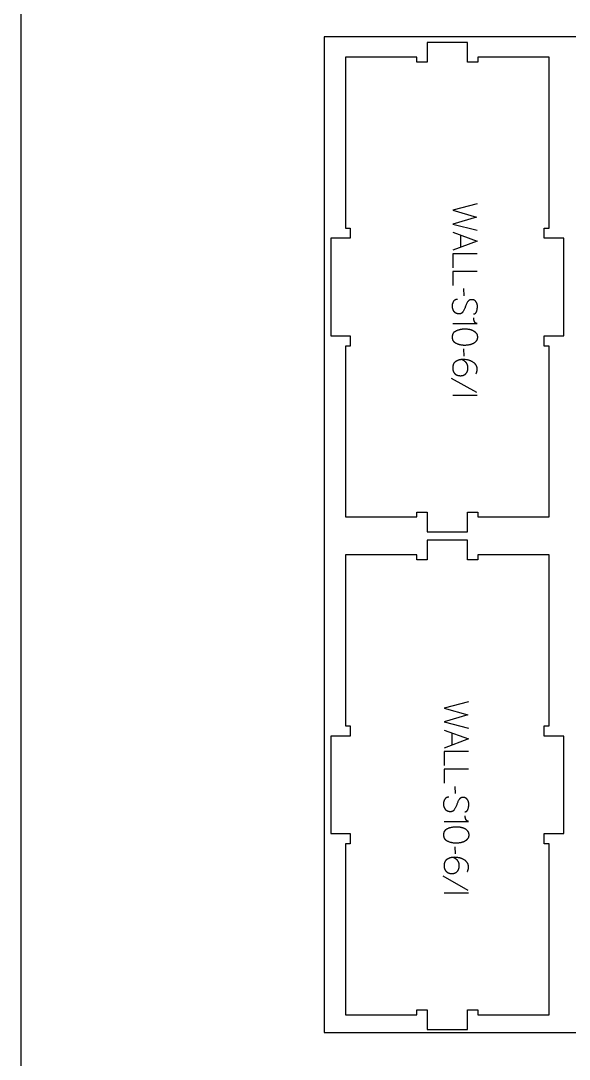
# Model space of a CAD drawing. Extents: x -4335 to -1151, y -10461 to -4867.
# Drawn here: x -4335 to -3663, y -6824 to -5552 of the extents above; entities that cross this region are included whole.
import ezdxf

# ---------------------------------------------------------------- set-up
doc = ezdxf.new("R2010")
doc.units = 0
for name, color, linetype in [('0_SHEET_SPRUCEPLY_2440X122', 1, 'CONTINUOUS'), ('1_ANYTOOL_1MMDEEP_LABELS_S', 2, 'CONTINUOUS'), ('4_ANYTOOL_CUTTHROUGH_OUTSI', 5, 'CONTINUOUS'), ('DONOTCUT', 18, 'CONTINUOUS')]:
    doc.layers.add(name, color=color, linetype=linetype)

msp = doc.modelspace()

# ---------------------------------------------------------------- linework, layer by layer
at = {"layer": '0_SHEET_SPRUCEPLY_2440X122'}
msp.add_lwpolyline([(-3962.9, -5571.2), (-3962.9, -6791.2), (-1522.9, -6791.2), (-1522.9, -5571.2)], close=True, dxfattribs=at)
at = {"layer": '1_ANYTOOL_1MMDEEP_LABELS_S'}
for points in [[(-3775.5, -5776.1), (-3805.5, -5783.8), (-3776.4, -5792.3), (-3805.5, -5800.8), (-3775.5, -5808.3)], [(-3805.5, -5810.8), (-3775.5, -5821.7), (-3805.5, -5832.8)], [(-3796, -5814.3), (-3796, -5829.2)], [(-3775.5, -5837.1), (-3805.5, -5837.1), (-3805.5, -5854.2)], [(-3775.5, -5858.9), (-3805.5, -5858.9), (-3805.5, -5876)], [(-3791.6, -5888.6), (-3791.7, -5879.8)], [(-3780.1, -5910.9), (-3779.9, -5910.9), (-3779.8, -5910.9), (-3779.7, -5910.8), (-3779.6, -5910.8), (-3779.6, -5910.8), (-3779.5, -5910.8), (-3779.4, -5910.8), (-3779.3, -5910.8), (-3779.2, -5910.8), (-3779.1, -5910.8), (-3779, -5910.7), (-3779, -5910.7), (-3778.9, -5910.7), (-3778.8, -5910.7), (-3778.7, -5910.7), (-3778.6, -5910.6), (-3778.6, -5910.6), (-3778.5, -5910.6), (-3778.4, -5910.5), (-3778.3, -5910.5), (-3778.3, -5910.5), (-3778.2, -5910.4), (-3778.1, -5910.4), (-3778, -5910.4), (-3778, -5910.3), (-3777.9, -5910.3), (-3777.8, -5910.2), (-3777.8, -5910.2), (-3777.7, -5910.1), (-3777.6, -5910.1), (-3777.6, -5910), (-3777.5, -5910), (-3777.5, -5909.9), (-3777.4, -5909.9), (-3777.3, -5909.8), (-3777.3, -5909.8), (-3777.2, -5909.7), (-3777.2, -5909.6), (-3777.1, -5909.6), (-3777.1, -5909.5), (-3777, -5909.4), (-3777, -5909.4), (-3776.9, -5909.3), (-3776.9, -5909.2), (-3776.8, -5909.2), (-3776.8, -5909.1), (-3776.7, -5909), (-3776.7, -5908.9), (-3776.6, -5908.9), (-3776.6, -5908.8), (-3776.5, -5908.7), (-3776.5, -5908.5), (-3776.4, -5908.4), (-3776.3, -5908.2), (-3776.2, -5908), (-3776.2, -5907.8), (-3776.1, -5907.6), (-3775.9, -5906.8), (-3775.7, -5906), (-3775.5, -5905.2), (-3775.4, -5904.4), (-3775.4, -5904), (-3775.3, -5903.7), (-3775.3, -5903.3), (-3775.2, -5902.9), (-3775.2, -5902.6), (-3775.2, -5902.2), (-3775.2, -5901.8), (-3775.2, -5901.5), (-3775.2, -5901.3), (-3775.2, -5901.1), (-3775.2, -5900.9), (-3775.2, -5900.7), (-3775.2, -5900.5), (-3775.2, -5900.3), (-3775.3, -5900.1), (-3775.3, -5900), (-3775.3, -5899.8), (-3775.4, -5899.6), (-3775.4, -5899.4), (-3775.4, -5899.2), (-3775.5, -5899), (-3775.5, -5898.9), (-3775.6, -5898.7), (-3775.6, -5898.5), (-3775.7, -5898.3), (-3775.8, -5898.2), (-3775.8, -5898), (-3775.9, -5897.8), (-3776, -5897.6), (-3776, -5897.5), (-3776.1, -5897.3), (-3776.2, -5897.1), (-3776.3, -5897), (-3776.4, -5896.8), (-3776.5, -5896.7), (-3776.6, -5896.5), (-3776.7, -5896.3), (-3776.8, -5896.2), (-3776.9, -5896), (-3777, -5895.9), (-3777.1, -5895.7), (-3777.2, -5895.6), (-3777.4, -5895.4), (-3777.5, -5895.3), (-3777.6, -5895.1), (-3777.7, -5895), (-3777.9, -5894.9), (-3778, -5894.8), (-3778.1, -5894.7), (-3778.3, -5894.6), (-3778.4, -5894.4), (-3778.6, -5894.3), (-3778.7, -5894.3), (-3778.9, -5894.2), (-3779, -5894.1), (-3779.2, -5894), (-3779.4, -5893.9), (-3779.5, -5893.9), (-3779.7, -5893.8), (-3779.9, -5893.7), (-3780.1, -5893.7), (-3780.2, -5893.6), (-3780.4, -5893.6), (-3780.6, -5893.5), (-3780.8, -5893.5), (-3781, -5893.5), (-3781.2, -5893.4), (-3781.4, -5893.4), (-3781.6, -5893.4), (-3781.8, -5893.4), (-3782, -5893.4), (-3782.2, -5893.4), (-3782.4, -5893.4), (-3782.6, -5893.4), (-3782.8, -5893.4), (-3783, -5893.4), (-3783.2, -5893.4), (-3783.4, -5893.5), (-3783.6, -5893.5), (-3783.8, -5893.6), (-3784, -5893.6), (-3784.2, -5893.7), (-3784.4, -5893.7), (-3784.5, -5893.8), (-3784.6, -5893.8), (-3784.7, -5893.8), (-3784.8, -5893.9), (-3784.9, -5893.9), (-3785, -5894), (-3785, -5894), (-3785.1, -5894), (-3785.2, -5894.1), (-3785.3, -5894.1), (-3785.4, -5894.2), (-3785.4, -5894.2), (-3785.5, -5894.3), (-3785.6, -5894.3), (-3785.7, -5894.4), (-3785.7, -5894.4), (-3785.8, -5894.5), (-3785.9, -5894.5), (-3785.9, -5894.6), (-3786, -5894.7), (-3786.1, -5894.7), (-3786.2, -5894.8), (-3786.2, -5894.8), (-3786.3, -5894.9), (-3786.3, -5895), (-3786.5, -5895.1), (-3786.6, -5895.2), (-3786.7, -5895.4), (-3786.8, -5895.5), (-3786.9, -5895.7), (-3787.1, -5895.9), (-3787.2, -5896), (-3787.3, -5896.2), (-3787.7, -5896.9), (-3788, -5897.7), (-3788.4, -5898.4), (-3788.8, -5899.2), (-3789.1, -5899.9), (-3789.4, -5900.7), (-3789.8, -5901.5), (-3790.1, -5902.4), (-3790.4, -5903.2), (-3790.7, -5904), (-3791.1, -5904.8), (-3791.4, -5905.6), (-3791.8, -5906.3), (-3792.2, -5907), (-3792.6, -5907.7), (-3793, -5908.4), (-3793.1, -5908.6), (-3793.2, -5908.7), (-3793.3, -5908.9), (-3793.4, -5909), (-3793.5, -5909), (-3793.5, -5909.1), (-3793.6, -5909.2), (-3793.7, -5909.3), (-3793.7, -5909.3), (-3793.8, -5909.4), (-3793.8, -5909.5), (-3793.9, -5909.5), (-3794, -5909.6), (-3794.1, -5909.6), (-3794.1, -5909.7), (-3794.2, -5909.8), (-3794.3, -5909.8), (-3794.3, -5909.9), (-3794.4, -5909.9), (-3794.5, -5910), (-3794.6, -5910), (-3794.6, -5910.1), (-3794.7, -5910.1), (-3794.8, -5910.2), (-3794.9, -5910.2), (-3795, -5910.2), (-3795.1, -5910.3), (-3795.1, -5910.3), (-3795.2, -5910.4), (-3795.3, -5910.4), (-3795.4, -5910.4), (-3795.5, -5910.5), (-3795.6, -5910.5), (-3795.7, -5910.5), (-3795.7, -5910.6), (-3795.8, -5910.6), (-3795.9, -5910.6), (-3796.1, -5910.7), (-3796.3, -5910.7), (-3796.5, -5910.7), (-3796.7, -5910.8), (-3796.9, -5910.8), (-3797.1, -5910.8), (-3797.3, -5910.8), (-3797.5, -5910.8), (-3797.8, -5910.8), (-3798, -5910.8), (-3798.2, -5910.8), (-3798.4, -5910.8), (-3798.7, -5910.8), (-3798.9, -5910.8), (-3799.1, -5910.7), (-3799.3, -5910.7), (-3799.6, -5910.7), (-3799.8, -5910.6), (-3800, -5910.6), (-3800.2, -5910.5), (-3800.4, -5910.4), (-3800.6, -5910.4), (-3800.8, -5910.3), (-3801, -5910.2), (-3801.2, -5910.2), (-3801.3, -5910.1), (-3801.5, -5910), (-3801.7, -5909.9), (-3801.9, -5909.8), (-3802, -5909.7), (-3802.2, -5909.6), (-3802.4, -5909.4), (-3802.5, -5909.3), (-3802.7, -5909.2), (-3802.8, -5909.1), (-3803, -5908.9), (-3803.1, -5908.8), (-3803.2, -5908.6), (-3803.4, -5908.5), (-3803.5, -5908.3), (-3803.6, -5908.2), (-3803.8, -5908), (-3803.9, -5907.8), (-3804, -5907.6), (-3804.2, -5907.3), (-3804.4, -5906.9), (-3804.6, -5906.6), (-3804.8, -5906.2), (-3805, -5905.8), (-3805.1, -5905.4), (-3805.2, -5905.2), (-3805.2, -5905), (-3805.3, -5904.9), (-3805.4, -5904.7), (-3805.4, -5904.5), (-3805.5, -5904.3), (-3805.5, -5904.1), (-3805.6, -5903.9), (-3805.6, -5903.7), (-3805.7, -5903.5), (-3805.7, -5903.3), (-3805.7, -5903.1), (-3805.8, -5902.9), (-3805.8, -5902.7), (-3805.8, -5902.3), (-3805.8, -5901.9), (-3805.9, -5901.5), (-3805.9, -5901), (-3805.8, -5900.6), (-3805.8, -5900.2), (-3805.8, -5899.8), (-3805.7, -5899.4), (-3805.7, -5899), (-3805.6, -5898.7), (-3805.5, -5898.3), (-3805.4, -5897.9), (-3805.3, -5897.5), (-3805.1, -5897.2), (-3805, -5896.8), (-3804.9, -5896.4), (-3804.7, -5896.1), (-3804.5, -5895.7), (-3804.3, -5895.4), (-3804.2, -5895.2), (-3804.1, -5895.1), (-3804, -5894.9), (-3803.9, -5894.7), (-3803.8, -5894.6), (-3803.7, -5894.5), (-3803.6, -5894.3), (-3803.4, -5894.2), (-3803.3, -5894.1), (-3803.2, -5893.9), (-3803, -5893.8), (-3802.9, -5893.7), (-3802.8, -5893.7), (-3802.8, -5893.6), (-3802.7, -5893.6), (-3802.6, -5893.5), (-3802.6, -5893.5), (-3802.5, -5893.4), (-3802.4, -5893.4), (-3802.4, -5893.3), (-3802.3, -5893.3), (-3802.2, -5893.2), (-3802.1, -5893.2), (-3802.1, -5893.2), (-3802, -5893.1), (-3801.9, -5893.1), (-3801.8, -5893.1), (-3801.7, -5893), (-3801.7, -5893), (-3801.6, -5893), (-3801.5, -5892.9), (-3801.4, -5892.9), (-3801.3, -5892.9), (-3801.1, -5892.8), (-3800.9, -5892.8), (-3800.7, -5892.7), (-3800.6, -5892.7), (-3800.4, -5892.7), (-3800.2, -5892.7), (-3800, -5892.7), (-3799.8, -5892.6), (-3799.6, -5892.6)], [(-3805.5, -5922.7), (-3775.5, -5922.7), (-3775.6, -5922.7), (-3775.8, -5922.7), (-3775.9, -5922.7), (-3776.1, -5922.6), (-3776.2, -5922.6), (-3776.3, -5922.5), (-3776.5, -5922.5), (-3776.6, -5922.5), (-3776.7, -5922.4), (-3776.9, -5922.3), (-3776.9, -5922.3), (-3777, -5922.3), (-3777, -5922.3), (-3777.1, -5922.2), (-3777.2, -5922.2), (-3777.2, -5922.2), (-3777.3, -5922.1), (-3777.3, -5922.1), (-3777.4, -5922), (-3777.4, -5922), (-3777.5, -5922), (-3777.5, -5921.9), (-3777.6, -5921.9), (-3777.7, -5921.8), (-3777.7, -5921.8), (-3777.8, -5921.8), (-3777.8, -5921.7), (-3777.9, -5921.7), (-3777.9, -5921.6), (-3778, -5921.6), (-3778, -5921.5), (-3778, -5921.5), (-3778.1, -5921.4), (-3778.2, -5921.3), (-3778.3, -5921.1), (-3778.4, -5921), (-3778.5, -5920.9), (-3778.5, -5920.8), (-3778.6, -5920.7), (-3778.7, -5920.5), (-3778.8, -5920.4), (-3778.8, -5920.3), (-3778.9, -5920.1), (-3779, -5919.8), (-3779.1, -5919.5), (-3779.2, -5919.3), (-3779.3, -5919), (-3779.4, -5918.7), (-3779.5, -5918.4), (-3779.5, -5918.1), (-3779.6, -5917.9), (-3779.7, -5917.6), (-3779.7, -5917.3), (-3779.8, -5917.1), (-3779.8, -5916.8), (-3779.8, -5916.5), (-3779.8, -5916.3), (-3779.8, -5916), (-3779.8, -5915.7)], [(-3791.6, -5962.5), (-3791.7, -5953.7)], [(-3777, -5984.3), (-3776.8, -5984), (-3776.6, -5983.6), (-3776.5, -5983.3), (-3776.3, -5983), (-3776.2, -5982.6), (-3776.1, -5982.3), (-3776, -5981.9), (-3775.9, -5981.6), (-3775.8, -5981.2), (-3775.7, -5980.9), (-3775.7, -5980.5), (-3775.6, -5980.2), (-3775.6, -5979.8), (-3775.5, -5979.5), (-3775.5, -5979.1), (-3775.5, -5978.7), (-3775.5, -5978.4), (-3775.5, -5978.1), (-3775.6, -5977.8), (-3775.6, -5977.5), (-3775.6, -5977.2), (-3775.7, -5976.9), (-3775.7, -5976.6), (-3775.8, -5976.3), (-3775.8, -5976), (-3775.9, -5975.8), (-3776, -5975.5), (-3776.1, -5975.2), (-3776.2, -5974.9), (-3776.3, -5974.7), (-3776.4, -5974.4), (-3776.6, -5974.2), (-3776.7, -5973.9), (-3776.8, -5973.7), (-3777, -5973.4), (-3777.1, -5973.2), (-3777.3, -5973), (-3777.5, -5972.7), (-3777.7, -5972.5), (-3777.8, -5972.3), (-3778, -5972.1), (-3778.2, -5971.8), (-3778.5, -5971.6), (-3778.7, -5971.4), (-3778.9, -5971.2), (-3779.2, -5971), (-3779.4, -5970.8), (-3779.7, -5970.6), (-3780.2, -5970.3), (-3780.7, -5969.9), (-3781.2, -5969.6), (-3781.8, -5969.3), (-3782.3, -5969), (-3782.8, -5968.7), (-3783.4, -5968.5), (-3783.9, -5968.3), (-3784.5, -5968.1), (-3785, -5967.9), (-3785.6, -5967.7), (-3786.2, -5967.5), (-3786.7, -5967.4), (-3787.3, -5967.3), (-3787.9, -5967.2), (-3788.5, -5967.1), (-3790.3, -5966.9), (-3790.5, -5966.9), (-3790.8, -5966.8), (-3791.2, -5966.8), (-3791.5, -5966.8), (-3792.3, -5966.8), (-3793.1, -5966.7), (-3793.7, -5966.8), (-3794.3, -5966.8), (-3794.9, -5966.8), (-3795.4, -5966.9), (-3796, -5967), (-3796.6, -5967.1), (-3796.8, -5967.1), (-3797.1, -5967.2), (-3797.4, -5967.3), (-3797.7, -5967.3), (-3797.9, -5967.4), (-3798.2, -5967.5), (-3798.5, -5967.6), (-3798.7, -5967.7), (-3799, -5967.8), (-3799.3, -5967.9), (-3799.5, -5968), (-3799.8, -5968.1), (-3800, -5968.2), (-3800.3, -5968.3), (-3800.5, -5968.4), (-3800.8, -5968.6), (-3801, -5968.7), (-3801.2, -5968.8), (-3801.5, -5969), (-3801.7, -5969.1), (-3802, -5969.3), (-3802.2, -5969.4), (-3802.4, -5969.6), (-3802.6, -5969.8), (-3802.7, -5969.9), (-3802.8, -5969.9), (-3802.9, -5970), (-3803, -5970.1), (-3803.1, -5970.2), (-3803.2, -5970.3), (-3803.3, -5970.4), (-3803.4, -5970.5), (-3803.5, -5970.6), (-3803.6, -5970.7), (-3803.6, -5970.8), (-3803.7, -5970.9), (-3803.8, -5971), (-3803.9, -5971.1), (-3804, -5971.2), (-3804, -5971.4), (-3804.1, -5971.5), (-3804.2, -5971.6), (-3804.2, -5971.7), (-3804.3, -5971.8), (-3804.4, -5972), (-3804.6, -5972.3), (-3804.7, -5972.5), (-3804.8, -5972.8), (-3804.9, -5973.1), (-3805, -5973.3), (-3805.1, -5973.6), (-3805.1, -5973.9), (-3805.2, -5974.2), (-3805.3, -5974.5), (-3805.3, -5974.8), (-3805.4, -5975.1), (-3805.4, -5975.4), (-3805.5, -5975.7), (-3805.5, -5976), (-3805.5, -5976.4), (-3805.5, -5976.7), (-3805.5, -5977), (-3805.5, -5977.3), (-3805.5, -5977.6), (-3805.5, -5977.8), (-3805.5, -5978.1), (-3805.5, -5978.4), (-3805.4, -5978.6), (-3805.4, -5978.9), (-3805.4, -5979.1), (-3805.3, -5979.4), (-3805.3, -5979.6), (-3805.2, -5979.8), (-3805.1, -5980.1), (-3805.1, -5980.3), (-3805, -5980.5), (-3804.9, -5980.7), (-3804.9, -5981), (-3804.8, -5981.2), (-3804.7, -5981.4), (-3804.6, -5981.6), (-3804.5, -5981.8), (-3804.4, -5982), (-3804.3, -5982.2), (-3804.2, -5982.4), (-3804, -5982.6), (-3803.9, -5982.8), (-3803.8, -5983), (-3803.7, -5983.1), (-3803.5, -5983.3), (-3803.4, -5983.5), (-3803.2, -5983.7), (-3803.1, -5983.8), (-3802.9, -5984), (-3802.7, -5984.2), (-3802.6, -5984.3), (-3802.4, -5984.5), (-3802.2, -5984.6), (-3802, -5984.7), (-3801.9, -5984.9), (-3801.7, -5985), (-3801.5, -5985.1), (-3801.3, -5985.3), (-3801.1, -5985.4), (-3800.9, -5985.5), (-3800.7, -5985.6), (-3800.5, -5985.7), (-3800.3, -5985.8), (-3800.1, -5985.9), (-3799.9, -5985.9), (-3799.7, -5986), (-3799.4, -5986.1), (-3799.2, -5986.2), (-3799, -5986.2), (-3798.8, -5986.3), (-3798.5, -5986.3), (-3798.3, -5986.4), (-3798, -5986.4), (-3797.8, -5986.5), (-3797.6, -5986.5), (-3797.3, -5986.5), (-3797, -5986.5), (-3796.8, -5986.6), (-3796.5, -5986.6), (-3796.3, -5986.6), (-3796, -5986.6), (-3795.7, -5986.6), (-3795.5, -5986.6), (-3795.2, -5986.6), (-3794.9, -5986.5), (-3794.7, -5986.5), (-3794.4, -5986.5), (-3794.2, -5986.5), (-3793.9, -5986.4), (-3793.7, -5986.4), (-3793.5, -5986.3), (-3793.2, -5986.3), (-3793, -5986.2), (-3792.8, -5986.2), (-3792.6, -5986.1), (-3792.3, -5986), (-3792.1, -5985.9), (-3791.9, -5985.8), (-3791.7, -5985.7), (-3791.5, -5985.7), (-3791.3, -5985.6), (-3791.1, -5985.4), (-3790.9, -5985.3), (-3790.7, -5985.2), (-3790.6, -5985.1), (-3790.4, -5985), (-3790.2, -5984.8), (-3790, -5984.7), (-3789.9, -5984.6), (-3789.7, -5984.4), (-3789.5, -5984.3), (-3789.4, -5984.1), (-3789.2, -5983.9), (-3789.1, -5983.8), (-3788.9, -5983.6), (-3788.8, -5983.4), (-3788.7, -5983.2), (-3788.5, -5983.1), (-3788.4, -5982.9), (-3788.3, -5982.7), (-3788.2, -5982.5), (-3788.1, -5982.3), (-3788, -5982.1), (-3787.9, -5981.9), (-3787.8, -5981.7), (-3787.7, -5981.5), (-3787.6, -5981.3), (-3787.5, -5981.1), (-3787.4, -5980.9), (-3787.4, -5980.6), (-3787.3, -5980.4), (-3787.2, -5980.2), (-3787.2, -5980), (-3787.1, -5979.7), (-3787.1, -5979.5), (-3787, -5979.3), (-3787, -5979), (-3786.9, -5978.8), (-3786.9, -5978.5), (-3786.9, -5978.3), (-3786.9, -5978), (-3786.9, -5977.8), (-3786.8, -5977.5), (-3786.8, -5977.3), (-3786.8, -5977), (-3786.8, -5976.5), (-3786.9, -5976.1), (-3786.9, -5975.8), (-3786.9, -5975.6), (-3786.9, -5975.4), (-3787, -5975.2), (-3787, -5975), (-3787, -5974.7), (-3787.1, -5974.5), (-3787.1, -5974.3), (-3787.1, -5974.1), (-3787.2, -5973.9), (-3787.3, -5973.7), (-3787.3, -5973.5), (-3787.4, -5973.3), (-3787.4, -5973.2), (-3787.5, -5973), (-3787.6, -5972.8), (-3787.7, -5972.6), (-3787.7, -5972.4), (-3787.8, -5972.2), (-3787.9, -5972.1), (-3788, -5971.9), (-3788.1, -5971.7), (-3788.2, -5971.6), (-3788.3, -5971.4), (-3788.4, -5971.3), (-3788.5, -5971.1), (-3788.6, -5970.9), (-3788.8, -5970.8), (-3788.9, -5970.6), (-3789, -5970.5), (-3789.1, -5970.4), (-3789.3, -5970.2), (-3789.5, -5969.9), (-3789.8, -5969.7), (-3790.1, -5969.4), (-3790.4, -5969.1), (-3790.8, -5968.9), (-3791.1, -5968.6), (-3791.5, -5968.4), (-3791.8, -5968.1), (-3792.2, -5967.9), (-3792.6, -5967.7), (-3793, -5967.4), (-3793.4, -5967.2), (-3793.9, -5967), (-3794.3, -5966.8)], [(-3776, -6007.2), (-3806.8, -5990)], [(-3775.5, -6010.7), (-3805.5, -6010.7)], [(-3786.1, -6386.1), (-3816.1, -6393.8), (-3787, -6402.3), (-3816.1, -6410.8), (-3786.1, -6418.3)], [(-3816.1, -6420.8), (-3786.1, -6431.7), (-3816.1, -6442.8)], [(-3806.5, -6424.3), (-3806.5, -6439.2)], [(-3786.1, -6447.1), (-3816.1, -6447.1), (-3816.1, -6464.2)], [(-3786.1, -6468.9), (-3816.1, -6468.9), (-3816.1, -6486)], [(-3802.2, -6498.6), (-3802.3, -6489.8)], [(-3790.7, -6520.9), (-3790.5, -6520.9), (-3790.4, -6520.9), (-3790.3, -6520.8), (-3790.2, -6520.8), (-3790.1, -6520.8), (-3790, -6520.8), (-3790, -6520.8), (-3789.9, -6520.8), (-3789.8, -6520.8), (-3789.7, -6520.8), (-3789.6, -6520.7), (-3789.5, -6520.7), (-3789.5, -6520.7), (-3789.4, -6520.7), (-3789.3, -6520.7), (-3789.2, -6520.6), (-3789.1, -6520.6), (-3789.1, -6520.6), (-3789, -6520.5), (-3788.9, -6520.5), (-3788.8, -6520.5), (-3788.8, -6520.4), (-3788.7, -6520.4), (-3788.6, -6520.4), (-3788.6, -6520.3), (-3788.5, -6520.3), (-3788.4, -6520.2), (-3788.4, -6520.2), (-3788.3, -6520.1), (-3788.2, -6520.1), (-3788.2, -6520), (-3788.1, -6520), (-3788, -6519.9), (-3788, -6519.9), (-3787.9, -6519.8), (-3787.9, -6519.8), (-3787.8, -6519.7), (-3787.8, -6519.6), (-3787.7, -6519.6), (-3787.6, -6519.5), (-3787.6, -6519.4), (-3787.5, -6519.4), (-3787.5, -6519.3), (-3787.4, -6519.2), (-3787.4, -6519.2), (-3787.3, -6519.1), (-3787.3, -6519), (-3787.3, -6518.9), (-3787.2, -6518.9), (-3787.2, -6518.8), (-3787.1, -6518.7), (-3787, -6518.5), (-3787, -6518.4), (-3786.9, -6518.2), (-3786.8, -6518), (-3786.8, -6517.8), (-3786.7, -6517.6), (-3786.5, -6516.8), (-3786.3, -6516), (-3786.1, -6515.2), (-3786, -6514.4), (-3785.9, -6514), (-3785.9, -6513.7), (-3785.8, -6513.3), (-3785.8, -6512.9), (-3785.8, -6512.6), (-3785.8, -6512.2), (-3785.8, -6511.8), (-3785.8, -6511.5), (-3785.8, -6511.3), (-3785.8, -6511.1), (-3785.8, -6510.9), (-3785.8, -6510.7), (-3785.8, -6510.5), (-3785.8, -6510.3), (-3785.8, -6510.1), (-3785.9, -6510), (-3785.9, -6509.8), (-3785.9, -6509.6), (-3786, -6509.4), (-3786, -6509.2), (-3786.1, -6509), (-3786.1, -6508.9), (-3786.2, -6508.7), (-3786.2, -6508.5), (-3786.3, -6508.3), (-3786.3, -6508.2), (-3786.4, -6508), (-3786.5, -6507.8), (-3786.5, -6507.6), (-3786.6, -6507.5), (-3786.7, -6507.3), (-3786.8, -6507.1), (-3786.9, -6507), (-3787, -6506.8), (-3787.1, -6506.7), (-3787.1, -6506.5), (-3787.3, -6506.3), (-3787.4, -6506.2), (-3787.5, -6506), (-3787.6, -6505.9), (-3787.7, -6505.7), (-3787.8, -6505.6), (-3787.9, -6505.4), (-3788.1, -6505.3), (-3788.2, -6505.1), (-3788.3, -6505), (-3788.4, -6504.9), (-3788.6, -6504.8), (-3788.7, -6504.7), (-3788.9, -6504.6), (-3789, -6504.4), (-3789.2, -6504.3), (-3789.3, -6504.3), (-3789.5, -6504.2), (-3789.6, -6504.1), (-3789.8, -6504), (-3790, -6503.9), (-3790.1, -6503.9), (-3790.3, -6503.8), (-3790.5, -6503.7), (-3790.6, -6503.7), (-3790.8, -6503.6), (-3791, -6503.6), (-3791.2, -6503.5), (-3791.4, -6503.5), (-3791.6, -6503.5), (-3791.8, -6503.4), (-3792, -6503.4), (-3792.2, -6503.4), (-3792.4, -6503.4), (-3792.6, -6503.4), (-3792.8, -6503.4), (-3793, -6503.4), (-3793.2, -6503.4), (-3793.4, -6503.4), (-3793.6, -6503.4), (-3793.8, -6503.4), (-3794, -6503.5), (-3794.2, -6503.5), (-3794.4, -6503.6), (-3794.6, -6503.6), (-3794.8, -6503.7), (-3794.9, -6503.7), (-3795.1, -6503.8), (-3795.2, -6503.8), (-3795.3, -6503.8), (-3795.4, -6503.9), (-3795.5, -6503.9), (-3795.5, -6504), (-3795.6, -6504), (-3795.7, -6504), (-3795.8, -6504.1), (-3795.9, -6504.1), (-3795.9, -6504.2), (-3796, -6504.2), (-3796.1, -6504.3), (-3796.2, -6504.3), (-3796.2, -6504.4), (-3796.3, -6504.4), (-3796.4, -6504.5), (-3796.5, -6504.5), (-3796.5, -6504.6), (-3796.6, -6504.7), (-3796.7, -6504.7), (-3796.7, -6504.8), (-3796.8, -6504.8), (-3796.9, -6504.9), (-3796.9, -6505), (-3797.1, -6505.1), (-3797.2, -6505.2), (-3797.3, -6505.4), (-3797.4, -6505.5), (-3797.5, -6505.7), (-3797.6, -6505.9), (-3797.7, -6506), (-3797.8, -6506.2), (-3798.2, -6506.9), (-3798.6, -6507.7), (-3799, -6508.4), (-3799.3, -6509.2), (-3799.7, -6509.9), (-3800, -6510.7), (-3800.3, -6511.5), (-3800.6, -6512.4), (-3801, -6513.2), (-3801.3, -6514), (-3801.6, -6514.8), (-3802, -6515.6), (-3802.4, -6516.3), (-3802.8, -6517), (-3803.2, -6517.7), (-3803.6, -6518.4), (-3803.7, -6518.6), (-3803.8, -6518.7), (-3803.9, -6518.9), (-3804, -6519), (-3804, -6519), (-3804.1, -6519.1), (-3804.2, -6519.2), (-3804.2, -6519.3), (-3804.3, -6519.3), (-3804.4, -6519.4), (-3804.4, -6519.5), (-3804.5, -6519.5), (-3804.6, -6519.6), (-3804.6, -6519.6), (-3804.7, -6519.7), (-3804.8, -6519.8), (-3804.9, -6519.8), (-3804.9, -6519.9), (-3805, -6519.9), (-3805.1, -6520), (-3805.2, -6520), (-3805.2, -6520.1), (-3805.3, -6520.1), (-3805.4, -6520.2), (-3805.5, -6520.2), (-3805.6, -6520.2), (-3805.6, -6520.3), (-3805.7, -6520.3), (-3805.8, -6520.4), (-3805.9, -6520.4), (-3806, -6520.4), (-3806.1, -6520.5), (-3806.1, -6520.5), (-3806.2, -6520.5), (-3806.3, -6520.6), (-3806.4, -6520.6), (-3806.5, -6520.6), (-3806.7, -6520.7), (-3806.9, -6520.7), (-3807.1, -6520.7), (-3807.3, -6520.8), (-3807.5, -6520.8), (-3807.7, -6520.8), (-3807.9, -6520.8), (-3808.1, -6520.8), (-3808.3, -6520.8), (-3808.6, -6520.8), (-3808.8, -6520.8), (-3809, -6520.8), (-3809.3, -6520.8), (-3809.5, -6520.8), (-3809.7, -6520.7), (-3809.9, -6520.7), (-3810.1, -6520.7), (-3810.4, -6520.6), (-3810.6, -6520.6), (-3810.8, -6520.5), (-3811, -6520.4), (-3811.2, -6520.4), (-3811.4, -6520.3), (-3811.6, -6520.2), (-3811.7, -6520.2), (-3811.9, -6520.1), (-3812.1, -6520), (-3812.3, -6519.9), (-3812.4, -6519.8), (-3812.6, -6519.7), (-3812.8, -6519.6), (-3812.9, -6519.4), (-3813.1, -6519.3), (-3813.3, -6519.2), (-3813.4, -6519.1), (-3813.5, -6518.9), (-3813.7, -6518.8), (-3813.8, -6518.6), (-3814, -6518.5), (-3814.1, -6518.3), (-3814.2, -6518.2), (-3814.3, -6518), (-3814.5, -6517.8), (-3814.6, -6517.6), (-3814.8, -6517.3), (-3815, -6516.9), (-3815.2, -6516.6), (-3815.4, -6516.2), (-3815.5, -6515.8), (-3815.7, -6515.4), (-3815.8, -6515.2), (-3815.8, -6515), (-3815.9, -6514.9), (-3816, -6514.7), (-3816, -6514.5), (-3816.1, -6514.3), (-3816.1, -6514.1), (-3816.2, -6513.9), (-3816.2, -6513.7), (-3816.2, -6513.5), (-3816.3, -6513.3), (-3816.3, -6513.1), (-3816.3, -6512.9), (-3816.4, -6512.7), (-3816.4, -6512.3), (-3816.4, -6511.9), (-3816.4, -6511.5), (-3816.4, -6511), (-3816.4, -6510.6), (-3816.4, -6510.2), (-3816.4, -6509.8), (-3816.3, -6509.4), (-3816.2, -6509), (-3816.2, -6508.7), (-3816.1, -6508.3), (-3816, -6507.9), (-3815.9, -6507.5), (-3815.7, -6507.2), (-3815.6, -6506.8), (-3815.4, -6506.4), (-3815.3, -6506.1), (-3815.1, -6505.7), (-3814.9, -6505.4), (-3814.8, -6505.2), (-3814.7, -6505.1), (-3814.6, -6504.9), (-3814.5, -6504.7), (-3814.4, -6504.6), (-3814.2, -6504.5), (-3814.1, -6504.3), (-3814, -6504.2), (-3813.9, -6504.1), (-3813.8, -6503.9), (-3813.6, -6503.8), (-3813.5, -6503.7), (-3813.4, -6503.7), (-3813.4, -6503.6), (-3813.3, -6503.6), (-3813.2, -6503.5), (-3813.2, -6503.5), (-3813.1, -6503.4), (-3813, -6503.4), (-3812.9, -6503.3), (-3812.9, -6503.3), (-3812.8, -6503.2), (-3812.7, -6503.2), (-3812.6, -6503.2), (-3812.6, -6503.1), (-3812.5, -6503.1), (-3812.4, -6503.1), (-3812.3, -6503), (-3812.2, -6503), (-3812.2, -6503), (-3812.1, -6502.9), (-3812, -6502.9), (-3811.8, -6502.9), (-3811.7, -6502.8), (-3811.5, -6502.8), (-3811.3, -6502.7), (-3811.2, -6502.7), (-3811, -6502.7), (-3810.8, -6502.7), (-3810.6, -6502.7), (-3810.4, -6502.6), (-3810.2, -6502.6)], [(-3816.1, -6532.7), (-3786.1, -6532.7), (-3786.2, -6532.7), (-3786.4, -6532.7), (-3786.5, -6532.7), (-3786.6, -6532.6), (-3786.8, -6532.6), (-3786.9, -6532.5), (-3787.1, -6532.5), (-3787.2, -6532.5), (-3787.3, -6532.4), (-3787.4, -6532.3), (-3787.5, -6532.3), (-3787.6, -6532.3), (-3787.6, -6532.3), (-3787.7, -6532.2), (-3787.7, -6532.2), (-3787.8, -6532.2), (-3787.9, -6532.1), (-3787.9, -6532.1), (-3788, -6532), (-3788, -6532), (-3788.1, -6532), (-3788.1, -6531.9), (-3788.2, -6531.9), (-3788.2, -6531.8), (-3788.3, -6531.8), (-3788.3, -6531.8), (-3788.4, -6531.7), (-3788.4, -6531.7), (-3788.5, -6531.6), (-3788.5, -6531.6), (-3788.6, -6531.5), (-3788.6, -6531.5), (-3788.7, -6531.4), (-3788.8, -6531.3), (-3788.9, -6531.1), (-3789, -6531), (-3789, -6530.9), (-3789.1, -6530.8), (-3789.2, -6530.7), (-3789.3, -6530.5), (-3789.3, -6530.4), (-3789.4, -6530.3), (-3789.5, -6530.1), (-3789.6, -6529.8), (-3789.7, -6529.5), (-3789.8, -6529.3), (-3789.9, -6529), (-3790, -6528.7), (-3790, -6528.4), (-3790.1, -6528.1), (-3790.2, -6527.9), (-3790.2, -6527.6), (-3790.3, -6527.3), (-3790.3, -6527.1), (-3790.4, -6526.8), (-3790.4, -6526.5), (-3790.4, -6526.3), (-3790.4, -6526), (-3790.4, -6525.7)], [(-3802.2, -6572.5), (-3802.3, -6563.7)], [(-3787.6, -6594.3), (-3787.4, -6594), (-3787.2, -6593.6), (-3787.1, -6593.3), (-3786.9, -6593), (-3786.8, -6592.6), (-3786.7, -6592.3), (-3786.6, -6591.9), (-3786.5, -6591.6), (-3786.4, -6591.2), (-3786.3, -6590.9), (-3786.2, -6590.5), (-3786.2, -6590.2), (-3786.1, -6589.8), (-3786.1, -6589.5), (-3786.1, -6589.1), (-3786.1, -6588.7), (-3786.1, -6588.4), (-3786.1, -6588.1), (-3786.1, -6587.8), (-3786.2, -6587.5), (-3786.2, -6587.2), (-3786.2, -6586.9), (-3786.3, -6586.6), (-3786.4, -6586.3), (-3786.4, -6586), (-3786.5, -6585.8), (-3786.6, -6585.5), (-3786.7, -6585.2), (-3786.8, -6584.9), (-3786.9, -6584.7), (-3787, -6584.4), (-3787.1, -6584.2), (-3787.3, -6583.9), (-3787.4, -6583.7), (-3787.6, -6583.4), (-3787.7, -6583.2), (-3787.9, -6583), (-3788.1, -6582.7), (-3788.2, -6582.5), (-3788.4, -6582.3), (-3788.6, -6582.1), (-3788.8, -6581.8), (-3789, -6581.6), (-3789.3, -6581.4), (-3789.5, -6581.2), (-3789.7, -6581), (-3790, -6580.8), (-3790.2, -6580.6), (-3790.8, -6580.3), (-3791.3, -6579.9), (-3791.8, -6579.6), (-3792.3, -6579.3), (-3792.9, -6579), (-3793.4, -6578.7), (-3794, -6578.5), (-3794.5, -6578.3), (-3795.1, -6578.1), (-3795.6, -6577.9), (-3796.2, -6577.7), (-3796.7, -6577.5), (-3797.3, -6577.4), (-3797.9, -6577.3), (-3798.5, -6577.2), (-3799, -6577.1), (-3800.8, -6576.9), (-3801.1, -6576.9), (-3801.4, -6576.8), (-3801.7, -6576.8), (-3802.1, -6576.8), (-3802.8, -6576.8), (-3803.7, -6576.7), (-3804.3, -6576.8), (-3804.9, -6576.8), (-3805.4, -6576.8), (-3806, -6576.9), (-3806.6, -6577), (-3807.2, -6577.1), (-3807.4, -6577.1), (-3807.7, -6577.2), (-3808, -6577.3), (-3808.2, -6577.3), (-3808.5, -6577.4), (-3808.8, -6577.5), (-3809, -6577.6), (-3809.3, -6577.7), (-3809.6, -6577.8), (-3809.8, -6577.9), (-3810.1, -6578), (-3810.3, -6578.1), (-3810.6, -6578.2), (-3810.8, -6578.3), (-3811.1, -6578.4), (-3811.3, -6578.6), (-3811.6, -6578.7), (-3811.8, -6578.8), (-3812.1, -6579), (-3812.3, -6579.1), (-3812.5, -6579.3), (-3812.8, -6579.4), (-3813, -6579.6), (-3813.2, -6579.8), (-3813.3, -6579.9), (-3813.4, -6579.9), (-3813.5, -6580), (-3813.6, -6580.1), (-3813.7, -6580.2), (-3813.8, -6580.3), (-3813.9, -6580.4), (-3814, -6580.5), (-3814.1, -6580.6), (-3814.1, -6580.7), (-3814.2, -6580.8), (-3814.3, -6580.9), (-3814.4, -6581), (-3814.5, -6581.1), (-3814.5, -6581.2), (-3814.6, -6581.4), (-3814.7, -6581.5), (-3814.8, -6581.6), (-3814.8, -6581.7), (-3814.9, -6581.8), (-3815, -6582), (-3815.1, -6582.3), (-3815.3, -6582.5), (-3815.4, -6582.8), (-3815.5, -6583.1), (-3815.6, -6583.3), (-3815.6, -6583.6), (-3815.7, -6583.9), (-3815.8, -6584.2), (-3815.9, -6584.5), (-3815.9, -6584.8), (-3816, -6585.1), (-3816, -6585.4), (-3816, -6585.7), (-3816.1, -6586), (-3816.1, -6586.4), (-3816.1, -6586.7), (-3816.1, -6587), (-3816.1, -6587.3), (-3816.1, -6587.6), (-3816.1, -6587.8), (-3816.1, -6588.1), (-3816, -6588.4), (-3816, -6588.6), (-3816, -6588.9), (-3815.9, -6589.1), (-3815.9, -6589.4), (-3815.8, -6589.6), (-3815.8, -6589.8), (-3815.7, -6590.1), (-3815.7, -6590.3), (-3815.6, -6590.5), (-3815.5, -6590.7), (-3815.4, -6591), (-3815.4, -6591.2), (-3815.3, -6591.4), (-3815.2, -6591.6), (-3815.1, -6591.8), (-3815, -6592), (-3814.9, -6592.2), (-3814.7, -6592.4), (-3814.6, -6592.6), (-3814.5, -6592.8), (-3814.4, -6593), (-3814.2, -6593.1), (-3814.1, -6593.3), (-3814, -6593.5), (-3813.8, -6593.7), (-3813.6, -6593.8), (-3813.5, -6594), (-3813.3, -6594.2), (-3813.1, -6594.3), (-3813, -6594.5), (-3812.8, -6594.6), (-3812.6, -6594.7), (-3812.4, -6594.9), (-3812.3, -6595), (-3812.1, -6595.1), (-3811.9, -6595.3), (-3811.7, -6595.4), (-3811.5, -6595.5), (-3811.3, -6595.6), (-3811.1, -6595.7), (-3810.9, -6595.8), (-3810.7, -6595.9), (-3810.5, -6595.9), (-3810.2, -6596), (-3810, -6596.1), (-3809.8, -6596.2), (-3809.6, -6596.2), (-3809.3, -6596.3), (-3809.1, -6596.3), (-3808.9, -6596.4), (-3808.6, -6596.4), (-3808.4, -6596.5), (-3808.1, -6596.5), (-3807.9, -6596.5), (-3807.6, -6596.5), (-3807.4, -6596.6), (-3807.1, -6596.6), (-3806.8, -6596.6), (-3806.6, -6596.6), (-3806.3, -6596.6), (-3806, -6596.6), (-3805.8, -6596.6), (-3805.5, -6596.5), (-3805.3, -6596.5), (-3805, -6596.5), (-3804.8, -6596.5), (-3804.5, -6596.4), (-3804.3, -6596.4), (-3804, -6596.3), (-3803.8, -6596.3), (-3803.6, -6596.2), (-3803.4, -6596.2), (-3803.1, -6596.1), (-3802.9, -6596), (-3802.7, -6595.9), (-3802.5, -6595.8), (-3802.3, -6595.7), (-3802.1, -6595.7), (-3801.9, -6595.6), (-3801.7, -6595.4), (-3801.5, -6595.3), (-3801.3, -6595.2), (-3801.1, -6595.1), (-3801, -6595), (-3800.8, -6594.8), (-3800.6, -6594.7), (-3800.4, -6594.6), (-3800.3, -6594.4), (-3800.1, -6594.3), (-3800, -6594.1), (-3799.8, -6593.9), (-3799.7, -6593.8), (-3799.5, -6593.6), (-3799.4, -6593.4), (-3799.2, -6593.2), (-3799.1, -6593.1), (-3799, -6592.9), (-3798.9, -6592.7), (-3798.8, -6592.5), (-3798.7, -6592.3), (-3798.5, -6592.1), (-3798.4, -6591.9), (-3798.3, -6591.7), (-3798.3, -6591.5), (-3798.2, -6591.3), (-3798.1, -6591.1), (-3798, -6590.9), (-3797.9, -6590.6), (-3797.9, -6590.4), (-3797.8, -6590.2), (-3797.7, -6590), (-3797.7, -6589.7), (-3797.6, -6589.5), (-3797.6, -6589.3), (-3797.6, -6589), (-3797.5, -6588.8), (-3797.5, -6588.5), (-3797.5, -6588.3), (-3797.4, -6588), (-3797.4, -6587.8), (-3797.4, -6587.5), (-3797.4, -6587.3), (-3797.4, -6587), (-3797.4, -6586.5), (-3797.4, -6586.1), (-3797.5, -6585.8), (-3797.5, -6585.6), (-3797.5, -6585.4), (-3797.5, -6585.2), (-3797.6, -6585), (-3797.6, -6584.7), (-3797.6, -6584.5), (-3797.7, -6584.3), (-3797.7, -6584.1), (-3797.8, -6583.9), (-3797.8, -6583.7), (-3797.9, -6583.5), (-3798, -6583.3), (-3798, -6583.2), (-3798.1, -6583), (-3798.2, -6582.8), (-3798.2, -6582.6), (-3798.3, -6582.4), (-3798.4, -6582.2), (-3798.5, -6582.1), (-3798.6, -6581.9), (-3798.7, -6581.7), (-3798.8, -6581.6), (-3798.9, -6581.4), (-3799, -6581.3), (-3799.1, -6581.1), (-3799.2, -6580.9), (-3799.3, -6580.8), (-3799.5, -6580.6), (-3799.6, -6580.5), (-3799.7, -6580.4), (-3799.8, -6580.2), (-3800.1, -6579.9), (-3800.4, -6579.7), (-3800.7, -6579.4), (-3801, -6579.1), (-3801.4, -6578.9), (-3801.7, -6578.6), (-3802.1, -6578.4), (-3802.4, -6578.1), (-3802.8, -6577.9), (-3803.2, -6577.7), (-3803.6, -6577.4), (-3804, -6577.2), (-3804.5, -6577), (-3804.9, -6576.8)], [(-3786.6, -6617.2), (-3817.3, -6600)], [(-3786.1, -6620.7), (-3816.1, -6620.7)]]:
    msp.add_lwpolyline(points, dxfattribs=at)
for points in [[(-3775.3, -5939.2), (-3775.3, -5939.6), (-3775.3, -5940), (-3775.3, -5940.1), (-3775.3, -5940.3), (-3775.3, -5940.5), (-3775.4, -5940.7), (-3775.4, -5940.8), (-3775.4, -5941), (-3775.4, -5941.2), (-3775.5, -5941.3), (-3775.5, -5941.5), (-3775.6, -5941.7), (-3775.6, -5941.8), (-3775.6, -5942), (-3775.7, -5942.1), (-3775.7, -5942.3), (-3775.8, -5942.4), (-3775.9, -5942.6), (-3775.9, -5942.7), (-3776, -5942.9), (-3776, -5943), (-3776.1, -5943.2), (-3776.2, -5943.3), (-3776.3, -5943.4), (-3776.3, -5943.6), (-3776.4, -5943.7), (-3776.5, -5943.8), (-3776.6, -5944), (-3776.7, -5944.1), (-3776.8, -5944.2), (-3777, -5944.4), (-3777.2, -5944.7), (-3777.4, -5944.9), (-3777.6, -5945.1), (-3777.8, -5945.4), (-3778, -5945.6), (-3778.3, -5945.8), (-3778.5, -5946), (-3778.8, -5946.2), (-3779, -5946.4), (-3779.3, -5946.5), (-3779.5, -5946.7), (-3779.8, -5946.9), (-3780.1, -5947), (-3780.3, -5947.2), (-3780.6, -5947.3), (-3780.9, -5947.5), (-3781.2, -5947.6), (-3781.5, -5947.7), (-3781.8, -5947.9), (-3782.1, -5948), (-3782.4, -5948.1), (-3782.8, -5948.2), (-3783.1, -5948.3), (-3783.4, -5948.4), (-3783.7, -5948.5), (-3784, -5948.6), (-3784.4, -5948.7), (-3784.7, -5948.7), (-3785, -5948.8), (-3785.7, -5948.9), (-3786.4, -5949), (-3787.1, -5949.1), (-3787.7, -5949.2), (-3788.4, -5949.3), (-3789, -5949.3), (-3789.7, -5949.4), (-3790.3, -5949.4), (-3790.9, -5949.4), (-3791.5, -5949.4), (-3792.1, -5949.4), (-3792.8, -5949.3), (-3793.4, -5949.3), (-3794, -5949.2), (-3794.6, -5949.1), (-3795.2, -5949), (-3795.8, -5948.9), (-3796.5, -5948.7), (-3797.1, -5948.6), (-3797.7, -5948.4), (-3798.3, -5948.2), (-3798.9, -5948), (-3799.6, -5947.8), (-3800.2, -5947.5), (-3800.8, -5947.3), (-3801.1, -5947.1), (-3801.4, -5947), (-3801.7, -5946.8), (-3801.8, -5946.8), (-3802, -5946.7), (-3802.1, -5946.6), (-3802.2, -5946.5), (-3802.4, -5946.4), (-3802.5, -5946.3), (-3802.6, -5946.2), (-3802.7, -5946.2), (-3802.9, -5946.1), (-3803, -5946), (-3803.1, -5945.9), (-3803.2, -5945.8), (-3803.3, -5945.7), (-3803.4, -5945.6), (-3803.5, -5945.5), (-3803.6, -5945.4), (-3803.7, -5945.3), (-3803.8, -5945.1), (-3803.9, -5945), (-3804, -5944.9), (-3804.1, -5944.8), (-3804.2, -5944.7), (-3804.3, -5944.6), (-3804.4, -5944.4), (-3804.5, -5944.3), (-3804.5, -5944.2), (-3804.6, -5944.1), (-3804.7, -5943.9), (-3804.8, -5943.8), (-3804.8, -5943.7), (-3804.9, -5943.5), (-3805, -5943.4), (-3805, -5943.3), (-3805.1, -5943.1), (-3805.1, -5943), (-3805.2, -5942.9), (-3805.2, -5942.7), (-3805.3, -5942.6), (-3805.3, -5942.4), (-3805.4, -5942.3), (-3805.4, -5942.1), (-3805.5, -5942), (-3805.5, -5941.6), (-3805.6, -5941.3), (-3805.7, -5941), (-3805.7, -5940.7), (-3805.7, -5940.3), (-3805.8, -5940), (-3805.8, -5939.6), (-3805.8, -5939.2), (-3805.8, -5938.9), (-3805.8, -5938.5), (-3805.7, -5938.2), (-3805.7, -5937.8), (-3805.7, -5937.5), (-3805.6, -5937.2), (-3805.5, -5936.8), (-3805.5, -5936.7), (-3805.5, -5936.5), (-3805.4, -5936.4), (-3805.4, -5936.2), (-3805.3, -5936.1), (-3805.3, -5935.9), (-3805.2, -5935.8), (-3805.2, -5935.6), (-3805.1, -5935.5), (-3805.1, -5935.4), (-3805, -5935.2), (-3804.9, -5935.1), (-3804.9, -5934.9), (-3804.8, -5934.8), (-3804.7, -5934.7), (-3804.7, -5934.6), (-3804.6, -5934.4), (-3804.5, -5934.3), (-3804.4, -5934.2), (-3804.4, -5934.1), (-3804.3, -5933.9), (-3804.2, -5933.8), (-3804.1, -5933.7), (-3804, -5933.6), (-3803.9, -5933.5), (-3803.8, -5933.4), (-3803.7, -5933.3), (-3803.6, -5933.2), (-3803.5, -5933), (-3803.4, -5932.9), (-3803.3, -5932.8), (-3803.2, -5932.7), (-3803.1, -5932.6), (-3803, -5932.5), (-3802.8, -5932.5), (-3802.7, -5932.4), (-3802.6, -5932.3), (-3802.5, -5932.2), (-3802.3, -5932.1), (-3802.2, -5932), (-3802.1, -5931.9), (-3801.9, -5931.8), (-3801.8, -5931.8), (-3801.7, -5931.7), (-3801.4, -5931.5), (-3801.1, -5931.4), (-3800.8, -5931.3), (-3800.1, -5931), (-3799.5, -5930.8), (-3798.9, -5930.5), (-3798.3, -5930.3), (-3797.6, -5930.2), (-3797, -5930), (-3796.4, -5929.8), (-3795.8, -5929.7), (-3795.2, -5929.6), (-3794.5, -5929.5), (-3793.9, -5929.4), (-3793.3, -5929.3), (-3792.7, -5929.2), (-3792.1, -5929.2), (-3791.5, -5929.2), (-3790.9, -5929.2), (-3790.2, -5929.2), (-3789.6, -5929.2), (-3789, -5929.2), (-3788.3, -5929.3), (-3787.7, -5929.3), (-3787, -5929.4), (-3786.4, -5929.5), (-3785.7, -5929.6), (-3785.3, -5929.7), (-3785, -5929.7), (-3784.7, -5929.8), (-3784.3, -5929.9), (-3784, -5930), (-3783.7, -5930), (-3783.4, -5930.1), (-3783, -5930.2), (-3782.7, -5930.3), (-3782.4, -5930.4), (-3782.1, -5930.6), (-3781.8, -5930.7), (-3781.5, -5930.8), (-3781.2, -5930.9), (-3780.9, -5931.1), (-3780.6, -5931.2), (-3780.3, -5931.4), (-3780.1, -5931.5), (-3779.8, -5931.7), (-3779.5, -5931.8), (-3779.2, -5932), (-3779, -5932.2), (-3778.7, -5932.4), (-3778.5, -5932.6), (-3778.3, -5932.8), (-3778, -5933), (-3777.8, -5933.2), (-3777.6, -5933.4), (-3777.4, -5933.6), (-3777.2, -5933.9), (-3777, -5934.1), (-3776.8, -5934.3), (-3776.7, -5934.4), (-3776.6, -5934.6), (-3776.5, -5934.7), (-3776.4, -5934.8), (-3776.3, -5935), (-3776.3, -5935.1), (-3776.2, -5935.2), (-3776.1, -5935.4), (-3776, -5935.5), (-3776, -5935.6), (-3775.9, -5935.8), (-3775.9, -5935.9), (-3775.8, -5936.1), (-3775.7, -5936.2), (-3775.7, -5936.4), (-3775.6, -5936.5), (-3775.6, -5936.7), (-3775.6, -5936.8), (-3775.5, -5937), (-3775.5, -5937.2), (-3775.4, -5937.3), (-3775.4, -5937.5), (-3775.4, -5937.6), (-3775.4, -5937.8), (-3775.3, -5938), (-3775.3, -5938.2), (-3775.3, -5938.3), (-3775.3, -5938.5), (-3775.3, -5938.9)], [(-3785.8, -6549.2), (-3785.8, -6549.6), (-3785.9, -6550), (-3785.9, -6550.1), (-3785.9, -6550.3), (-3785.9, -6550.5), (-3785.9, -6550.7), (-3786, -6550.8), (-3786, -6551), (-3786, -6551.2), (-3786.1, -6551.3), (-3786.1, -6551.5), (-3786.1, -6551.7), (-3786.2, -6551.8), (-3786.2, -6552), (-3786.3, -6552.1), (-3786.3, -6552.3), (-3786.4, -6552.4), (-3786.4, -6552.6), (-3786.5, -6552.7), (-3786.6, -6552.9), (-3786.6, -6553), (-3786.7, -6553.2), (-3786.8, -6553.3), (-3786.8, -6553.4), (-3786.9, -6553.6), (-3787, -6553.7), (-3787.1, -6553.8), (-3787.2, -6554), (-3787.3, -6554.1), (-3787.4, -6554.2), (-3787.6, -6554.4), (-3787.8, -6554.7), (-3788, -6554.9), (-3788.2, -6555.1), (-3788.4, -6555.4), (-3788.6, -6555.6), (-3788.8, -6555.8), (-3789.1, -6556), (-3789.3, -6556.2), (-3789.6, -6556.4), (-3789.8, -6556.5), (-3790.1, -6556.7), (-3790.4, -6556.9), (-3790.6, -6557), (-3790.9, -6557.2), (-3791.2, -6557.3), (-3791.5, -6557.5), (-3791.8, -6557.6), (-3792.1, -6557.7), (-3792.4, -6557.9), (-3792.7, -6558), (-3793, -6558.1), (-3793.3, -6558.2), (-3793.7, -6558.3), (-3794, -6558.4), (-3794.3, -6558.5), (-3794.6, -6558.6), (-3795, -6558.7), (-3795.3, -6558.7), (-3795.6, -6558.8), (-3796.3, -6558.9), (-3797, -6559), (-3797.6, -6559.1), (-3798.3, -6559.2), (-3799, -6559.3), (-3799.6, -6559.3), (-3800.2, -6559.4), (-3800.9, -6559.4), (-3801.5, -6559.4), (-3802.1, -6559.4), (-3802.7, -6559.4), (-3803.3, -6559.3), (-3803.9, -6559.3), (-3804.6, -6559.2), (-3805.2, -6559.1), (-3805.8, -6559), (-3806.4, -6558.9), (-3807, -6558.7), (-3807.7, -6558.6), (-3808.3, -6558.4), (-3808.9, -6558.2), (-3809.5, -6558), (-3810.1, -6557.8), (-3810.8, -6557.5), (-3811.4, -6557.3), (-3811.7, -6557.1), (-3812, -6557), (-3812.3, -6556.8), (-3812.4, -6556.8), (-3812.5, -6556.7), (-3812.7, -6556.6), (-3812.8, -6556.5), (-3812.9, -6556.4), (-3813.1, -6556.3), (-3813.2, -6556.2), (-3813.3, -6556.2), (-3813.4, -6556.1), (-3813.6, -6556), (-3813.7, -6555.9), (-3813.8, -6555.8), (-3813.9, -6555.7), (-3814, -6555.6), (-3814.1, -6555.5), (-3814.2, -6555.4), (-3814.3, -6555.3), (-3814.4, -6555.1), (-3814.5, -6555), (-3814.6, -6554.9), (-3814.7, -6554.8), (-3814.8, -6554.7), (-3814.9, -6554.6), (-3815, -6554.4), (-3815, -6554.3), (-3815.1, -6554.2), (-3815.2, -6554.1), (-3815.3, -6553.9), (-3815.3, -6553.8), (-3815.4, -6553.7), (-3815.5, -6553.5), (-3815.5, -6553.4), (-3815.6, -6553.3), (-3815.7, -6553.1), (-3815.7, -6553), (-3815.8, -6552.9), (-3815.8, -6552.7), (-3815.9, -6552.6), (-3815.9, -6552.4), (-3816, -6552.3), (-3816, -6552.1), (-3816, -6552), (-3816.1, -6551.6), (-3816.2, -6551.3), (-3816.2, -6551), (-3816.3, -6550.7), (-3816.3, -6550.3), (-3816.3, -6550), (-3816.3, -6549.6), (-3816.4, -6549.2), (-3816.3, -6548.9), (-3816.3, -6548.5), (-3816.3, -6548.2), (-3816.3, -6547.8), (-3816.2, -6547.5), (-3816.2, -6547.2), (-3816.1, -6546.8), (-3816.1, -6546.7), (-3816, -6546.5), (-3816, -6546.4), (-3816, -6546.2), (-3815.9, -6546.1), (-3815.9, -6545.9), (-3815.8, -6545.8), (-3815.8, -6545.6), (-3815.7, -6545.5), (-3815.6, -6545.4), (-3815.6, -6545.2), (-3815.5, -6545.1), (-3815.5, -6544.9), (-3815.4, -6544.8), (-3815.3, -6544.7), (-3815.3, -6544.6), (-3815.2, -6544.4), (-3815.1, -6544.3), (-3815, -6544.2), (-3814.9, -6544.1), (-3814.9, -6543.9), (-3814.8, -6543.8), (-3814.7, -6543.7), (-3814.6, -6543.6), (-3814.5, -6543.5), (-3814.4, -6543.4), (-3814.3, -6543.3), (-3814.2, -6543.2), (-3814.1, -6543), (-3814, -6542.9), (-3813.9, -6542.8), (-3813.8, -6542.7), (-3813.7, -6542.6), (-3813.5, -6542.5), (-3813.4, -6542.5), (-3813.3, -6542.4), (-3813.2, -6542.3), (-3813, -6542.2), (-3812.9, -6542.1), (-3812.8, -6542), (-3812.7, -6541.9), (-3812.5, -6541.8), (-3812.4, -6541.8), (-3812.2, -6541.7), (-3811.9, -6541.5), (-3811.6, -6541.4), (-3811.3, -6541.3), (-3810.7, -6541), (-3810.1, -6540.8), (-3809.5, -6540.5), (-3808.8, -6540.3), (-3808.2, -6540.2), (-3807.6, -6540), (-3807, -6539.8), (-3806.4, -6539.7), (-3805.7, -6539.6), (-3805.1, -6539.5), (-3804.5, -6539.4), (-3803.9, -6539.3), (-3803.3, -6539.2), (-3802.7, -6539.2), (-3802.1, -6539.2), (-3801.4, -6539.2), (-3800.8, -6539.2), (-3800.2, -6539.2), (-3799.6, -6539.2), (-3798.9, -6539.3), (-3798.3, -6539.3), (-3797.6, -6539.4), (-3796.9, -6539.5), (-3796.3, -6539.6), (-3795.9, -6539.7), (-3795.6, -6539.7), (-3795.2, -6539.8), (-3794.9, -6539.9), (-3794.6, -6540), (-3794.3, -6540), (-3793.9, -6540.1), (-3793.6, -6540.2), (-3793.3, -6540.3), (-3793, -6540.4), (-3792.7, -6540.6), (-3792.4, -6540.7), (-3792.1, -6540.8), (-3791.8, -6540.9), (-3791.5, -6541.1), (-3791.2, -6541.2), (-3790.9, -6541.4), (-3790.6, -6541.5), (-3790.4, -6541.7), (-3790.1, -6541.8), (-3789.8, -6542), (-3789.6, -6542.2), (-3789.3, -6542.4), (-3789.1, -6542.6), (-3788.8, -6542.8), (-3788.6, -6543), (-3788.4, -6543.2), (-3788.2, -6543.4), (-3788, -6543.6), (-3787.8, -6543.9), (-3787.6, -6544.1), (-3787.4, -6544.3), (-3787.3, -6544.4), (-3787.2, -6544.6), (-3787.1, -6544.7), (-3787, -6544.8), (-3786.9, -6545), (-3786.8, -6545.1), (-3786.8, -6545.2), (-3786.7, -6545.4), (-3786.6, -6545.5), (-3786.6, -6545.6), (-3786.5, -6545.8), (-3786.4, -6545.9), (-3786.4, -6546.1), (-3786.3, -6546.2), (-3786.3, -6546.4), (-3786.2, -6546.5), (-3786.2, -6546.7), (-3786.1, -6546.8), (-3786.1, -6547), (-3786.1, -6547.2), (-3786, -6547.3), (-3786, -6547.5), (-3786, -6547.6), (-3785.9, -6547.8), (-3785.9, -6548), (-3785.9, -6548.2), (-3785.9, -6548.3), (-3785.9, -6548.5), (-3785.8, -6548.9)]]:
    msp.add_lwpolyline(points, close=True, dxfattribs=at)
at = {"layer": '4_ANYTOOL_CUTTHROUGH_OUTSI', "color": 5}
for points in [[(-3936.9, -5950.2), (-3936.9, -6159.7), (-3849.4, -6159.7), (-3849.4, -6153.7), (-3836.9, -6153.7), (-3836.9, -6177.7), (-3787.4, -6177.7), (-3787.4, -6153.7), (-3774.9, -6153.7), (-3774.9, -6159.7), (-3687.4, -6159.7), (-3687.4, -5950.2), (-3693.4, -5950.2), (-3693.4, -5937.7), (-3669.4, -5937.7), (-3669.4, -5818.2), (-3693.4, -5818.2), (-3693.4, -5805.7), (-3687.4, -5805.7), (-3687.4, -5596.2), (-3774.9, -5596.2), (-3774.9, -5602.2), (-3787.4, -5602.2), (-3787.4, -5578.2), (-3836.9, -5578.2), (-3836.9, -5602.2), (-3849.4, -5602.2), (-3849.4, -5596.2), (-3936.9, -5596.2), (-3936.9, -5805.7), (-3930.9, -5805.7), (-3930.9, -5818.2), (-3954.9, -5818.2), (-3954.9, -5937.7), (-3930.9, -5937.7), (-3930.9, -5950.2)], [(-3936.9, -6560.2), (-3936.9, -6769.7), (-3849.4, -6769.7), (-3849.4, -6763.7), (-3836.9, -6763.7), (-3836.9, -6787.7), (-3787.4, -6787.7), (-3787.4, -6763.7), (-3774.9, -6763.7), (-3774.9, -6769.7), (-3687.4, -6769.7), (-3687.4, -6560.2), (-3693.4, -6560.2), (-3693.4, -6547.7), (-3669.4, -6547.7), (-3669.4, -6428.2), (-3693.4, -6428.2), (-3693.4, -6415.7), (-3687.4, -6415.7), (-3687.4, -6206.2), (-3774.9, -6206.2), (-3774.9, -6212.2), (-3787.4, -6212.2), (-3787.4, -6188.2), (-3836.9, -6188.2), (-3836.9, -6212.2), (-3849.4, -6212.2), (-3849.4, -6206.2), (-3936.9, -6206.2), (-3936.9, -6415.7), (-3930.9, -6415.7), (-3930.9, -6428.2), (-3954.9, -6428.2), (-3954.9, -6547.7), (-3930.9, -6547.7), (-3930.9, -6560.2)]]:
    msp.add_lwpolyline(points, close=True, dxfattribs=at)
at = {"layer": 'DONOTCUT'}
msp.add_lwpolyline([(-4334.6, -10460.6), (-1151.2, -10460.6), (-1151.2, -4867.2), (-4334.6, -4867.2)], close=True, dxfattribs=at)

doc.saveas('drawing.dxf')
